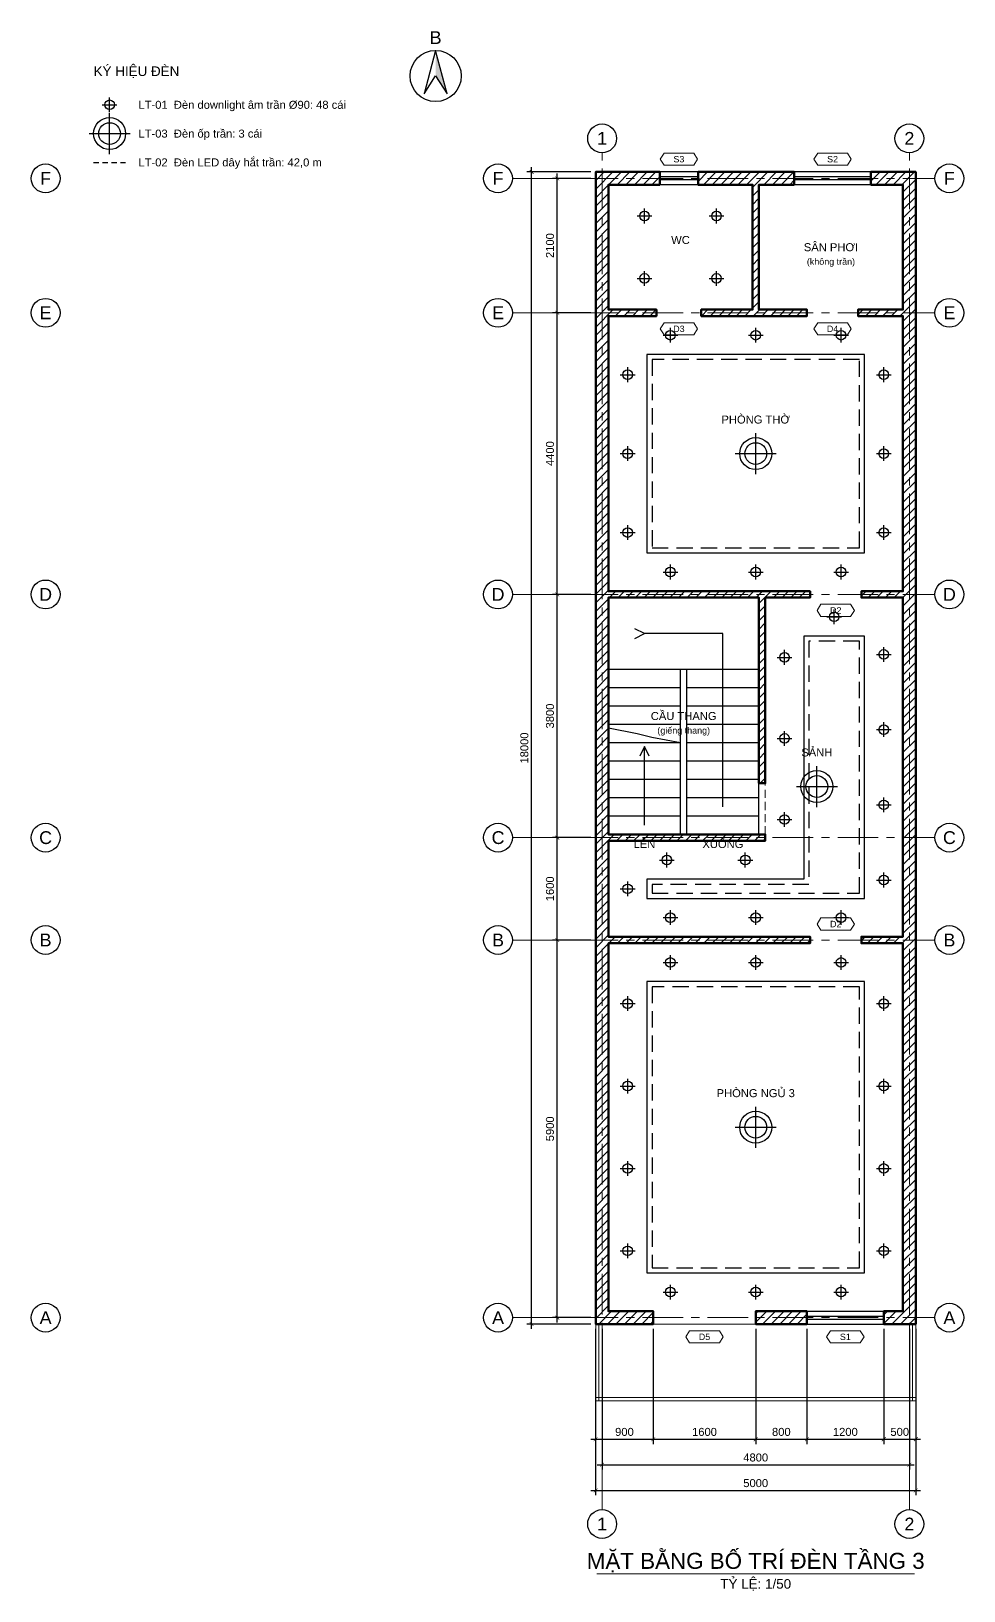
# Model space of a CAD drawing. Header units: millimetres. Extents: x -2900 to 278461, y -22074 to 20200.
# Drawn here: x 191709 to 206276, y -4168 to 20200 of the extents above; entities that cross this region are included whole.
import ezdxf
from ezdxf.enums import TextEntityAlignment as Align

# ---------------------------------------------------------------- set-up
doc = ezdxf.new("R2010")
doc.units = ezdxf.units.MM
doc.header["$LTSCALE"] = 20
for name, pattern in [('CENTER', [50.8, 31.75, -6.35, 6.35, -6.35]), ('DASHED', [19.05, 12.7, -6.35]), ('HIDDEN', [9.525, 6.35, -3.175])]:
    doc.linetypes.add(name, pattern=pattern)
for name, color, linetype, lineweight in [('A-ANNO-DIMS', 1, 'Continuous', 18), ('A-ANNO-NOTE', 7, 'Continuous', 18), ('A-ANNO-ROOM', 7, 'Continuous', 25), ('A-ANNO-SYMB', 7, 'Continuous', 25), ('A-ANNO-TEXT', 7, 'Continuous', 18), ('A-CLNG', 7, 'Continuous', 25), ('A-FLOR-LEVL', 8, 'Continuous', 18), ('A-FLOR-STRS', 6, 'Continuous', 25), ('A-GLAZ', 4, 'Continuous', 25), ('A-OPEN', 8, 'HIDDEN', 18), ('A-WALL', 7, 'Continuous', 50), ('A-WALL-PATT', 8, 'Continuous', 9), ('E-LITE', 2, 'Continuous', 25), ('E-LITE-STRP', 2, 'DASHED', 25), ('S-GRID', 1, 'CENTER', 18), ('S-GRID-IDEN', 7, 'Continuous', 25)]:
    doc.layers.add(name, color=color, linetype=linetype, lineweight=lineweight)
doc.styles.add('MCP-ARIAL', font='arial.ttf')
doc.dimstyles.new('MCP-1-50', dxfattribs={"dimscale": 50, "dimtxt": 2.5, "dimasz": 1.2, "dimexe": 1.5, "dimexo": 1.5, "dimgap": 1, "dimtad": 1, "dimdec": 0, "dimdsep": 46, "dimtxsty": 'MCP-ARIAL', "dimblk": 'ARCHTICK', "dimblk1": 'ARCHTICK', "dimblk2": 'ARCHTICK', "dimcen": 0.09, "dimdle": 1.5, "dimclrd": 256, "dimclre": 256, "dimclrt": 256, "dimadec": 0, "dimazin": 0, "dimtfac": 1, "dimtdec": 4, "dimtix": 1, "dimtmove": 2, "dimatfit": 3, "dimfxl": 1, "dimtolj": 1, "dimtzin": 0, "dimarcsym": 0})

# ---------------------------------------------------------------- blocks, each defined once
blk = doc.blocks.new('MCP_TRUC')
blk.add_circle((0, 0), 4.5)
at = {"style": 'MCP-ARIAL'}
blk.add_attdef('SO', text='', height=4, dxfattribs=at).set_placement((0, 0), align=Align.MIDDLE_CENTER)
blk = doc.blocks.new('MCP_DEN_DOWNLIGHT')
for p, q in [((-115, 0), (115, 0)), ((0, -115), (0, 115))]:
    blk.add_line(p, q)
blk.add_circle((0, 0), 75)
at = {"style": 'MCP-ARIAL', "flags": 1}
blk.add_attdef('MA', text='', height=50, dxfattribs=at).set_placement((0, -150), align=Align.MIDDLE_CENTER)
blk = doc.blocks.new('MCP_DEN_OP_TRAN')
for p, q in [((0, -320), (0, 320)), ((-320, 0), (320, 0))]:
    blk.add_line(p, q)
for radius in [250, 170]:
    blk.add_circle((0, 0), radius)
at = {"style": 'MCP-ARIAL', "flags": 1}
blk.add_attdef('MA', text='', height=50, dxfattribs=at).set_placement((0, -380), align=Align.MIDDLE_CENTER)
blk = doc.blocks.new('MCP_DEN_LED_DAY')
for p, q in [((-500, 0), (-340, 0)), ((-220, 0), (-60, 0)), ((60, 0), (220, 0)), ((340, 0), (500, 0))]:
    blk.add_line(p, q)
at = {"style": 'MCP-ARIAL', "flags": 1}
blk.add_attdef('MA', text='', height=50, dxfattribs=at).set_placement((0, -80), align=Align.MIDDLE_CENTER)
blk = doc.blocks.new('MCP_THE_LG_3')
blk.add_lwpolyline([(-5.85, 0), (-4.65, 1.9), (4.65, 1.9), (5.85, 0), (4.65, -1.9), (-4.65, -1.9)], close=True)
at = {"style": 'MCP-ARIAL'}
blk.add_attdef('MA', text='', height=2, dxfattribs=at).set_placement((0, 0), align=Align.MIDDLE_CENTER)
blk = doc.blocks.new('MCP_CUA_SO_1200_200')
for p, q in [((0, 200), (1200, 200)), ((0, 125), (1200, 125)), ((0, 75), (1200, 75)), ((0, 0), (1200, 0))]:
    blk.add_line(p, q)
at = {"style": 'MCP-ARIAL', "flags": 1}
for tag, p in [('MA', (600, -100)), ('LOAI', (600, -220)), ('RONG', (600, -340))]:
    blk.add_attdef(tag, p, '', height=80, dxfattribs=at)
blk = doc.blocks.new('MCP_CUA_SO_600_200')
for p, q in [((0, 200), (600, 200)), ((0, 125), (600, 125)), ((0, 75), (600, 75)), ((0, 0), (600, 0))]:
    blk.add_line(p, q)
at = {"style": 'MCP-ARIAL', "flags": 1}
for tag, p in [('MA', (300, -100)), ('LOAI', (300, -220)), ('RONG', (300, -340))]:
    blk.add_attdef(tag, p, '', height=80, dxfattribs=at)
blk = doc.blocks.new('_ArchTick')
at = {"color": 0, "linetype": 'ByBlock', "const_width": 0.15}
blk.add_lwpolyline([(-0.5, -0.5), (0.5, 0.5)], dxfattribs=at)
blk = doc.blocks.new('*D235')
at = {"layer": 'A-ANNO-DIMS', "lineweight": -2, "transparency": 16777216}
for p, q in [((200526, -75), (200526, -1875)), ((201426, -75), (201426, -1875)), ((200451, -1800), (201501, -1800))]:
    blk.add_line(p, q, dxfattribs=at)
at = {"layer": 'Defpoints', "color": 0, "transparency": 16777216}
for p in [(200526, 0), (201426, 0), (201426, -1800)]:
    blk.add_point(p, dxfattribs=at)
at = {"layer": 'A-ANNO-DIMS', "lineweight": -2, "transparency": 16777216, "xscale": 60, "yscale": 60, "zscale": 60, "rotation": 180}
blk.add_blockref('_ArchTick', (200526, -1800), dxfattribs=at)
at = {"layer": 'A-ANNO-DIMS', "lineweight": -2, "transparency": 16777216, "xscale": 60, "yscale": 60, "zscale": 60}
blk.add_blockref('_ArchTick', (201426, -1800), dxfattribs=at)
at = {"layer": 'A-ANNO-DIMS', "transparency": 16777216, "insert": (200976, -1686), "char_height": 125, "attachment_point": 5, "style": 'MCP-ARIAL'}
blk.add_mtext('\\A1;900', dxfattribs=at)
blk = doc.blocks.new('*D236')
at = {"layer": 'A-ANNO-DIMS', "lineweight": -2, "transparency": 16777216}
for p, q in [((201426, -75), (201426, -1875)), ((203026, -75), (203026, -1875)), ((201351, -1800), (203101, -1800))]:
    blk.add_line(p, q, dxfattribs=at)
at = {"layer": 'Defpoints', "color": 0, "transparency": 16777216}
for p in [(201426, 0), (203026, 0), (203026, -1800)]:
    blk.add_point(p, dxfattribs=at)
at = {"layer": 'A-ANNO-DIMS', "lineweight": -2, "transparency": 16777216, "xscale": 60, "yscale": 60, "zscale": 60, "rotation": 180}
blk.add_blockref('_ArchTick', (201426, -1800), dxfattribs=at)
at = {"layer": 'A-ANNO-DIMS', "lineweight": -2, "transparency": 16777216, "xscale": 60, "yscale": 60, "zscale": 60}
blk.add_blockref('_ArchTick', (203026, -1800), dxfattribs=at)
at = {"layer": 'A-ANNO-DIMS', "transparency": 16777216, "insert": (202226, -1686), "char_height": 125, "attachment_point": 5, "style": 'MCP-ARIAL'}
blk.add_mtext('\\A1;1600', dxfattribs=at)
blk = doc.blocks.new('*D237')
at = {"layer": 'A-ANNO-DIMS', "lineweight": -2, "transparency": 16777216}
for p, q in [((203026, -75), (203026, -1875)), ((203826, -75), (203826, -1875)), ((202951, -1800), (203901, -1800))]:
    blk.add_line(p, q, dxfattribs=at)
at = {"layer": 'Defpoints', "color": 0, "transparency": 16777216}
for p in [(203026, 0), (203826, 0), (203826, -1800)]:
    blk.add_point(p, dxfattribs=at)
at = {"layer": 'A-ANNO-DIMS', "lineweight": -2, "transparency": 16777216, "xscale": 60, "yscale": 60, "zscale": 60, "rotation": 180}
blk.add_blockref('_ArchTick', (203026, -1800), dxfattribs=at)
at = {"layer": 'A-ANNO-DIMS', "lineweight": -2, "transparency": 16777216, "xscale": 60, "yscale": 60, "zscale": 60}
blk.add_blockref('_ArchTick', (203826, -1800), dxfattribs=at)
at = {"layer": 'A-ANNO-DIMS', "transparency": 16777216, "insert": (203426, -1686), "char_height": 125, "attachment_point": 5, "style": 'MCP-ARIAL'}
blk.add_mtext('\\A1;800', dxfattribs=at)
blk = doc.blocks.new('*D238')
at = {"layer": 'A-ANNO-DIMS', "lineweight": -2, "transparency": 16777216}
for p, q in [((203826, -75), (203826, -1875)), ((205026, -75), (205026, -1875)), ((203751, -1800), (205101, -1800))]:
    blk.add_line(p, q, dxfattribs=at)
at = {"layer": 'Defpoints', "color": 0, "transparency": 16777216}
for p in [(203826, 0), (205026, 0), (205026, -1800)]:
    blk.add_point(p, dxfattribs=at)
at = {"layer": 'A-ANNO-DIMS', "lineweight": -2, "transparency": 16777216, "xscale": 60, "yscale": 60, "zscale": 60, "rotation": 180}
blk.add_blockref('_ArchTick', (203826, -1800), dxfattribs=at)
at = {"layer": 'A-ANNO-DIMS', "lineweight": -2, "transparency": 16777216, "xscale": 60, "yscale": 60, "zscale": 60}
blk.add_blockref('_ArchTick', (205026, -1800), dxfattribs=at)
at = {"layer": 'A-ANNO-DIMS', "transparency": 16777216, "insert": (204426, -1686), "char_height": 125, "attachment_point": 5, "style": 'MCP-ARIAL'}
blk.add_mtext('\\A1;1200', dxfattribs=at)
blk = doc.blocks.new('*D239')
at = {"layer": 'A-ANNO-DIMS', "lineweight": -2, "transparency": 16777216}
for p, q in [((205026, -75), (205026, -1875)), ((205526, -75), (205526, -1875)), ((204951, -1800), (205601, -1800))]:
    blk.add_line(p, q, dxfattribs=at)
at = {"layer": 'Defpoints', "color": 0, "transparency": 16777216}
for p in [(205026, 0), (205526, 0), (205526, -1800)]:
    blk.add_point(p, dxfattribs=at)
at = {"layer": 'A-ANNO-DIMS', "lineweight": -2, "transparency": 16777216, "xscale": 60, "yscale": 60, "zscale": 60, "rotation": 180}
blk.add_blockref('_ArchTick', (205026, -1800), dxfattribs=at)
at = {"layer": 'A-ANNO-DIMS', "lineweight": -2, "transparency": 16777216, "xscale": 60, "yscale": 60, "zscale": 60}
blk.add_blockref('_ArchTick', (205526, -1800), dxfattribs=at)
at = {"layer": 'A-ANNO-DIMS', "transparency": 16777216, "insert": (205276, -1686), "char_height": 125, "attachment_point": 5, "style": 'MCP-ARIAL'}
blk.add_mtext('\\A1;500', dxfattribs=at)
blk = doc.blocks.new('*D240')
at = {"layer": 'A-ANNO-DIMS', "lineweight": -2, "transparency": 16777216}
for p, q in [((200626, -75), (200626, -2275)), ((205426, -75), (205426, -2275)), ((200551, -2200), (205501, -2200))]:
    blk.add_line(p, q, dxfattribs=at)
at = {"layer": 'Defpoints', "color": 0, "transparency": 16777216}
for p in [(200626, 0), (205426, 0), (205426, -2200)]:
    blk.add_point(p, dxfattribs=at)
at = {"layer": 'A-ANNO-DIMS', "lineweight": -2, "transparency": 16777216, "xscale": 60, "yscale": 60, "zscale": 60, "rotation": 180}
blk.add_blockref('_ArchTick', (200626, -2200), dxfattribs=at)
at = {"layer": 'A-ANNO-DIMS', "lineweight": -2, "transparency": 16777216, "xscale": 60, "yscale": 60, "zscale": 60}
blk.add_blockref('_ArchTick', (205426, -2200), dxfattribs=at)
at = {"layer": 'A-ANNO-DIMS', "transparency": 16777216, "insert": (203026, -2086), "char_height": 125, "attachment_point": 5, "style": 'MCP-ARIAL'}
blk.add_mtext('\\A1;4800', dxfattribs=at)
blk = doc.blocks.new('*D241')
at = {"layer": 'A-ANNO-DIMS', "lineweight": -2, "transparency": 16777216}
for p, q in [((200526, -75), (200526, -2675)), ((205526, -75), (205526, -2675)), ((200451, -2600), (205601, -2600))]:
    blk.add_line(p, q, dxfattribs=at)
at = {"layer": 'Defpoints', "color": 0, "transparency": 16777216}
for p in [(200526, 0), (205526, 0), (205526, -2600)]:
    blk.add_point(p, dxfattribs=at)
at = {"layer": 'A-ANNO-DIMS', "lineweight": -2, "transparency": 16777216, "xscale": 60, "yscale": 60, "zscale": 60, "rotation": 180}
blk.add_blockref('_ArchTick', (200526, -2600), dxfattribs=at)
at = {"layer": 'A-ANNO-DIMS', "lineweight": -2, "transparency": 16777216, "xscale": 60, "yscale": 60, "zscale": 60}
blk.add_blockref('_ArchTick', (205526, -2600), dxfattribs=at)
at = {"layer": 'A-ANNO-DIMS', "transparency": 16777216, "insert": (203026, -2486), "char_height": 125, "attachment_point": 5, "style": 'MCP-ARIAL'}
blk.add_mtext('\\A1;5000', dxfattribs=at)
blk = doc.blocks.new('*D242')
at = {"layer": 'A-ANNO-DIMS', "lineweight": -2, "transparency": 16777216}
for p, q in [((200451, 6000), (199851, 6000)), ((199926, 25), (199926, 6075)), ((200451, 100), (199851, 100))]:
    blk.add_line(p, q, dxfattribs=at)
at = {"layer": 'Defpoints', "color": 0, "transparency": 16777216}
for p in [(199926, 6000), (200526, 6000), (200526, 100)]:
    blk.add_point(p, dxfattribs=at)
at = {"layer": 'A-ANNO-DIMS', "lineweight": -2, "transparency": 16777216, "xscale": 60, "yscale": 60, "zscale": 60}
for p, rotation in [((199926, 6000), 90), ((199926, 100), 270)]:
    blk.add_blockref('_ArchTick', p, dxfattribs=dict(at, rotation=rotation))
at = {"layer": 'A-ANNO-DIMS', "transparency": 16777216, "insert": (199813, 3050), "char_height": 125, "attachment_point": 5, "rotation": 90, "style": 'MCP-ARIAL'}
blk.add_mtext('\\A1;5900', dxfattribs=at)
blk = doc.blocks.new('*D243')
at = {"layer": 'A-ANNO-DIMS', "lineweight": -2, "transparency": 16777216}
for p, q in [((200451, 7600), (199851, 7600)), ((199926, 5925), (199926, 7675)), ((200451, 6000), (199851, 6000))]:
    blk.add_line(p, q, dxfattribs=at)
at = {"layer": 'Defpoints', "color": 0, "transparency": 16777216}
for p in [(199926, 7600), (200526, 7600), (200526, 6000)]:
    blk.add_point(p, dxfattribs=at)
at = {"layer": 'A-ANNO-DIMS', "lineweight": -2, "transparency": 16777216, "xscale": 60, "yscale": 60, "zscale": 60}
for p, rotation in [((199926, 7600), 90), ((199926, 6000), 270)]:
    blk.add_blockref('_ArchTick', p, dxfattribs=dict(at, rotation=rotation))
at = {"layer": 'A-ANNO-DIMS', "transparency": 16777216, "insert": (199813, 6800), "char_height": 125, "attachment_point": 5, "rotation": 90, "style": 'MCP-ARIAL'}
blk.add_mtext('\\A1;1600', dxfattribs=at)
blk = doc.blocks.new('*D244')
at = {"layer": 'A-ANNO-DIMS', "lineweight": -2, "transparency": 16777216}
for p, q in [((199926, 7525), (199926, 11475)), ((200451, 11400), (199851, 11400)), ((200451, 7600), (199851, 7600))]:
    blk.add_line(p, q, dxfattribs=at)
at = {"layer": 'Defpoints', "color": 0, "transparency": 16777216}
for p in [(199926, 11400), (200526, 11400), (200526, 7600)]:
    blk.add_point(p, dxfattribs=at)
at = {"layer": 'A-ANNO-DIMS', "lineweight": -2, "transparency": 16777216, "xscale": 60, "yscale": 60, "zscale": 60}
for p, rotation in [((199926, 11400), 90), ((199926, 7600), 270)]:
    blk.add_blockref('_ArchTick', p, dxfattribs=dict(at, rotation=rotation))
at = {"layer": 'A-ANNO-DIMS', "transparency": 16777216, "insert": (199813, 9500), "char_height": 125, "attachment_point": 5, "rotation": 90, "style": 'MCP-ARIAL'}
blk.add_mtext('\\A1;3800', dxfattribs=at)
blk = doc.blocks.new('*D245')
at = {"layer": 'A-ANNO-DIMS', "lineweight": -2, "transparency": 16777216}
for p, q in [((199926, 11325), (199926, 15875)), ((200451, 15800), (199851, 15800)), ((200451, 11400), (199851, 11400))]:
    blk.add_line(p, q, dxfattribs=at)
at = {"layer": 'Defpoints', "color": 0, "transparency": 16777216}
for p in [(199926, 15800), (200526, 15800), (200526, 11400)]:
    blk.add_point(p, dxfattribs=at)
at = {"layer": 'A-ANNO-DIMS', "lineweight": -2, "transparency": 16777216, "xscale": 60, "yscale": 60, "zscale": 60}
for p, rotation in [((199926, 15800), 90), ((199926, 11400), 270)]:
    blk.add_blockref('_ArchTick', p, dxfattribs=dict(at, rotation=rotation))
at = {"layer": 'A-ANNO-DIMS', "transparency": 16777216, "insert": (199813, 13600), "char_height": 125, "attachment_point": 5, "rotation": 90, "style": 'MCP-ARIAL'}
blk.add_mtext('\\A1;4400', dxfattribs=at)
blk = doc.blocks.new('*D246')
at = {"layer": 'A-ANNO-DIMS', "lineweight": -2, "transparency": 16777216}
for p, q in [((200451, 17900), (199851, 17900)), ((199926, 15725), (199926, 17975)), ((200451, 15800), (199851, 15800))]:
    blk.add_line(p, q, dxfattribs=at)
at = {"layer": 'Defpoints', "color": 0, "transparency": 16777216}
for p in [(199926, 17900), (200526, 17900), (200526, 15800)]:
    blk.add_point(p, dxfattribs=at)
at = {"layer": 'A-ANNO-DIMS', "lineweight": -2, "transparency": 16777216, "xscale": 60, "yscale": 60, "zscale": 60}
for p, rotation in [((199926, 17900), 90), ((199926, 15800), 270)]:
    blk.add_blockref('_ArchTick', p, dxfattribs=dict(at, rotation=rotation))
at = {"layer": 'A-ANNO-DIMS', "transparency": 16777216, "insert": (199813, 16850), "char_height": 125, "attachment_point": 5, "rotation": 90, "style": 'MCP-ARIAL'}
blk.add_mtext('\\A1;2100', dxfattribs=at)
blk = doc.blocks.new('*D247')
at = {"layer": 'A-ANNO-DIMS', "lineweight": -2, "transparency": 16777216}
for p, q in [((199526, -75), (199526, 18075)), ((200451, 18000), (199451, 18000)), ((200451, 0), (199451, 0))]:
    blk.add_line(p, q, dxfattribs=at)
at = {"layer": 'Defpoints', "color": 0, "transparency": 16777216}
for p in [(199526, 18000), (200526, 18000), (200526, 0)]:
    blk.add_point(p, dxfattribs=at)
at = {"layer": 'A-ANNO-DIMS', "lineweight": -2, "transparency": 16777216, "xscale": 60, "yscale": 60, "zscale": 60}
for p, rotation in [((199526, 18000), 90), ((199526, 0), 270)]:
    blk.add_blockref('_ArchTick', p, dxfattribs=dict(at, rotation=rotation))
at = {"layer": 'A-ANNO-DIMS', "transparency": 16777216, "insert": (199413, 9000), "char_height": 125, "attachment_point": 5, "rotation": 90, "style": 'MCP-ARIAL'}
blk.add_mtext('\\A1;18000', dxfattribs=at)
blk = doc.blocks.new('MCP_HUONG_BAC')
blk.add_hatch(color=256).paths.add_polyline_path([(0, 8), (0, 0), (3.6, -5.6)], flags=16)
blk.add_lwpolyline([(0, 8), (-3.6, -5.6), (0, 0), (3.6, -5.6)], close=True)
blk.add_circle((0, 0), 8)
at = {"style": 'MCP-ARIAL'}
blk.add_attdef('KY_HIEU', text='', height=4, dxfattribs=at).set_placement((0, 12), align=Align.MIDDLE_CENTER)

msp = doc.modelspace()

# ---------------------------------------------------------------- hatches: boundary and pattern name
at = {"layer": 'A-WALL-PATT'}
h = msp.add_hatch(dxfattribs=at)
h.set_pattern_fill('ANSI31', color=256, scale=30, style=0)
h.paths.add_polyline_path([(204826.405, 18000), (204826.405, 17800), (205326.405, 17800), (205326.405, 15850), (204626.405, 15850), (204626.405, 15750), (205326.405, 15750), (205326.405, 11450), (204676.405, 11450), (204676.405, 11350), (205326.405, 11350), (205326.405, 6050), (204676.405, 6050), (204676.405, 5950), (205326.405, 5950), (205326.405, 200), (205026.405, 200), (205026.405, 0), (205526.405, 0), (205526.405, 18000)], flags=16)
h.paths.add_polyline_path([(203626.405, 17800), (203626.405, 18000), (202126.405, 18000), (202126.405, 17800), (202976.405, 17800), (202976.405, 15850), (202176.405, 15850), (202176.405, 15750), (203826.405, 15750), (203826.405, 15850), (203076.405, 15850), (203076.405, 17800)], flags=16)
h.paths.add_polyline_path([(201526.405, 17800), (201526.405, 18000), (200526.405, 18000), (200526.405, 0), (201426.405, 0), (201426.405, 200), (200726.405, 200), (200726.405, 5950), (203876.405, 5950), (203876.405, 6050), (200726.405, 6050), (200726.405, 7550), (203176.405, 7550), (203176.405, 7650), (200726.405, 7650), (200726.405, 11350), (203076.405, 11350), (203076.405, 8450), (203176.405, 8450), (203176.405, 11350), (203876.405, 11350), (203876.405, 11450), (200726.405, 11450), (200726.405, 15750), (201476.405, 15750), (201476.405, 15850), (200726.405, 15850), (200726.405, 17800)], flags=16)
h.paths.add_polyline_path([(203826.405, 0), (203826.405, 200), (203026.405, 200), (203026.405, 0)], flags=16)

# ---------------------------------------------------------------- linework, layer by layer
at = {"layer": 'A-ANNO-TEXT'}
msp.add_line((200543.91, -3905), (205508.91, -3905), dxfattribs=at)
at = {"layer": 'A-CLNG'}
for points in [[(204726.41, 15150), (201326.41, 15150), (201326.41, 12050), (204726.41, 12050)], [(203776.41, 6950), (201326.41, 6950), (201326.41, 6650), (204726.41, 6650), (204726.41, 10750), (203776.41, 10750)], [(204726.41, 5350), (201326.41, 5350), (201326.41, 800), (204726.41, 800)]]:
    msp.add_lwpolyline(points, close=True, dxfattribs=at)
at = {"layer": 'A-FLOR-LEVL'}
for p, q in [((200576.405, 0), (200576.405, -1200)), ((205476.405, -1200), (205476.405, 0)), ((200526.405, -1150), (205526.405, -1150))]:
    msp.add_line(p, q, dxfattribs=at)
msp.add_lwpolyline([(200526.405, -1200), (205526.405, -1200), (205526.405, 0), (200526.405, 0)], close=True, dxfattribs=at)
at = {"layer": 'A-FLOR-STRS'}
for p, q in [((203076.405, 10225), (200726.405, 10225)), ((201851.405, 7650), (201851.405, 10225)), ((201951.405, 7650), (201951.405, 10225)), ((201851.405, 9938.888889), (200726.405, 9938.888889)), ((203076.405, 9938.888889), (201951.405, 9938.888889)), ((201851.405, 9652.777778), (200726.405, 9652.777778)), ((203076.405, 9652.777778), (201951.405, 9652.777778)), ((201851.405, 9366.666667), (200726.405, 9366.666667)), ((203076.405, 9366.666667), (201951.405, 9366.666667)), ((201851.405, 9080.555556), (200726.405, 9080.555556)), ((203076.405, 9080.555556), (201951.405, 9080.555556)), ((201851.405, 8794.444444), (200726.405, 8794.444444)), ((203076.405, 8794.444444), (201951.405, 8794.444444)), ((201851.405, 8508.333333), (200726.405, 8508.333333)), ((203076.405, 8508.333333), (201951.405, 8508.333333)), ((201851.405, 8222.222222), (200726.405, 8222.222222)), ((203076.405, 8222.222222), (201951.405, 8222.222222)), ((201851.405, 7936.111111), (200726.405, 7936.111111)), ((203076.405, 7936.111111), (201951.405, 7936.111111)), ((203076.405, 7650), (201951.405, 7650))]:
    msp.add_line(p, q, dxfattribs=at)
msp.add_lwpolyline([(203076.405, 7650), (203076.405, 11350), (200726.405, 11350), (200726.405, 7650)], close=True, dxfattribs=at)
for points in [[(201138.905, 10712.5), (201288.905, 10787.5), (201138.905, 10862.5)], [(202513.905, 8079.166667), (202513.905, 10787.5), (201288.905, 10787.5)], [(201851.405, 9080.555556), (201401.405, 9166.388889), (201176.405, 9223.611111), (200726.405, 9309.444444)], [(201363.905, 8873.333333), (201288.905, 9023.333333), (201213.905, 8873.333333)], [(201288.905, 7793.055556), (201288.905, 9023.333333)]]:
    msp.add_lwpolyline(points, dxfattribs=at)
at = {"layer": 'A-OPEN'}
for p, q in [((203076.405, 7650), (203076.405, 8450)), ((203176.405, 7650), (203176.405, 8450))]:
    msp.add_line(p, q, dxfattribs=at)
at = {"layer": 'A-WALL'}
for points in [[(201526.405, 17800), (201526.405, 18000), (200526.405, 18000), (200526.405, 0), (201426.405, 0), (201426.405, 200), (200726.405, 200), (200726.405, 5950), (203876.405, 5950), (203876.405, 6050), (200726.405, 6050), (200726.405, 7550), (203176.405, 7550), (203176.405, 7650), (200726.405, 7650), (200726.405, 11350), (203076.405, 11350), (203076.405, 8450), (203176.405, 8450), (203176.405, 11350), (203876.405, 11350), (203876.405, 11450), (200726.405, 11450), (200726.405, 15750), (201476.405, 15750), (201476.405, 15850), (200726.405, 15850), (200726.405, 17800)], [(203626.405, 17800), (203626.405, 18000), (202126.405, 18000), (202126.405, 17800), (202976.405, 17800), (202976.405, 15850), (202176.405, 15850), (202176.405, 15750), (203826.405, 15750), (203826.405, 15850), (203076.405, 15850), (203076.405, 17800)], [(204826.405, 18000), (204826.405, 17800), (205326.405, 17800), (205326.405, 15850), (204626.405, 15850), (204626.405, 15750), (205326.405, 15750), (205326.405, 11450), (204676.405, 11450), (204676.405, 11350), (205326.405, 11350), (205326.405, 6050), (204676.405, 6050), (204676.405, 5950), (205326.405, 5950), (205326.405, 200), (205026.405, 200), (205026.405, 0), (205526.405, 0), (205526.405, 18000)], [(203826.405, 0), (203826.405, 200), (203026.405, 200), (203026.405, 0)]]:
    msp.add_lwpolyline(points, close=True, dxfattribs=at)
at = {"layer": 'E-LITE-STRP'}
for points in [[(204646.41, 15070), (201406.41, 15070), (201406.41, 12130), (204646.41, 12130)], [(203856.41, 6870), (201406.41, 6870), (201406.41, 6730), (204646.41, 6730), (204646.41, 10670), (203856.41, 10670)], [(204646.41, 5270), (201406.41, 5270), (201406.41, 880), (204646.41, 880)]]:
    msp.add_lwpolyline(points, close=True, dxfattribs=at)
at = {"layer": 'S-GRID'}
for p, q in [((200626.405, -2900), (200626.405, 18300)), ((205426.405, -2900), (205426.405, 18300)), ((199226.405, 17900), (205826.405, 17900)), ((199226.405, 15800), (205826.405, 15800)), ((199226.405, 11400), (205826.405, 11400)), ((199226.405, 7600), (205826.405, 7600)), ((199226.405, 6000), (205826.405, 6000)), ((199226.405, 100), (205826.405, 100))]:
    msp.add_line(p, q, dxfattribs=at)

# ---------------------------------------------------------------- block references
at = {"layer": 'A-ANNO-SYMB', "xscale": 50, "yscale": 50, "zscale": 50}
msp.add_blockref('MCP_HUONG_BAC', (198026.41, 19500), dxfattribs=at).add_auto_attribs({'KY_HIEU': 'B'})
at = {"layer": 'A-ANNO-TEXT', "xscale": 50, "yscale": 50, "zscale": 50}
for p, values in [((201826.41, 18200), {'MA': 'S3'}), ((204226.41, 18200), {'MA': 'S2'}), ((201826.41, 15550), {'MA': 'D3'}), ((204226.41, 15550), {'MA': 'D4'}), ((204276.41, 11150), {'MA': 'D2'}), ((204276.41, 6250), {'MA': 'D2'}), ((202226.41, -200), {'MA': 'D5'}), ((204426.41, -200), {'MA': 'S1'})]:
    msp.add_blockref('MCP_THE_LG_3', p, dxfattribs=at).add_auto_attribs(values)
at = {"layer": 'A-GLAZ', "rotation": 180}
for name, p in [('MCP_CUA_SO_600_200', (202126.405, 18000)), ('MCP_CUA_SO_1200_200', (204826.405, 18000))]:
    msp.add_blockref(name, p, dxfattribs=at)
at = {"layer": 'A-GLAZ'}
msp.add_blockref('MCP_CUA_SO_1200_200', (203826.405, 0), dxfattribs=at)
at = {"layer": 'E-LITE'}
for name, p in [('MCP_DEN_DOWNLIGHT', (192934.42, 19050)), ('MCP_DEN_OP_TRAN', (192934.42, 18600)), ('MCP_DEN_DOWNLIGHT', (201288.91, 17312.5)), ('MCP_DEN_DOWNLIGHT', (202413.91, 17312.5)), ('MCP_DEN_DOWNLIGHT', (201288.91, 16337.5)), ('MCP_DEN_DOWNLIGHT', (202413.91, 16337.5)), ('MCP_DEN_DOWNLIGHT', (201693.07, 15450)), ('MCP_DEN_DOWNLIGHT', (203026.41, 15450)), ('MCP_DEN_DOWNLIGHT', (204359.74, 15450)), ('MCP_DEN_DOWNLIGHT', (201026.41, 14833.33)), ('MCP_DEN_DOWNLIGHT', (205026.41, 14833.33)), ('MCP_DEN_OP_TRAN', (203026.41, 13600)), ('MCP_DEN_DOWNLIGHT', (201026.41, 13600)), ('MCP_DEN_DOWNLIGHT', (205026.41, 13600)), ('MCP_DEN_DOWNLIGHT', (201026.41, 12366.67)), ('MCP_DEN_DOWNLIGHT', (205026.41, 12366.67)), ('MCP_DEN_DOWNLIGHT', (201693.07, 11750)), ('MCP_DEN_DOWNLIGHT', (203026.41, 11750)), ('MCP_DEN_DOWNLIGHT', (204359.74, 11750)), ('MCP_DEN_DOWNLIGHT', (204251.41, 11050)), ('MCP_DEN_DOWNLIGHT', (203476.41, 10416.67)), ('MCP_DEN_DOWNLIGHT', (205026.41, 10462.5)), ('MCP_DEN_DOWNLIGHT', (203476.41, 9150)), ('MCP_DEN_DOWNLIGHT', (205026.41, 9287.5)), ('MCP_DEN_OP_TRAN', (203981.53, 8398.38)), ('MCP_DEN_DOWNLIGHT', (205026.41, 8112.5)), ('MCP_DEN_DOWNLIGHT', (203476.41, 7883.33)), ('MCP_DEN_DOWNLIGHT', (201638.91, 7250)), ('MCP_DEN_DOWNLIGHT', (202863.91, 7250)), ('MCP_DEN_DOWNLIGHT', (201026.41, 6800)), ('MCP_DEN_DOWNLIGHT', (205026.41, 6937.5)), ('MCP_DEN_DOWNLIGHT', (201693.07, 6350)), ('MCP_DEN_DOWNLIGHT', (203026.41, 6350)), ('MCP_DEN_DOWNLIGHT', (204359.74, 6350)), ('MCP_DEN_DOWNLIGHT', (201693.07, 5650)), ('MCP_DEN_DOWNLIGHT', (203026.41, 5650)), ('MCP_DEN_DOWNLIGHT', (204359.74, 5650)), ('MCP_DEN_DOWNLIGHT', (201026.41, 5006.25)), ('MCP_DEN_DOWNLIGHT', (205026.41, 5006.25)), ('MCP_DEN_DOWNLIGHT', (201026.41, 3718.75)), ('MCP_DEN_DOWNLIGHT', (205026.41, 3718.75)), ('MCP_DEN_OP_TRAN', (203026.41, 3075)), ('MCP_DEN_DOWNLIGHT', (201026.41, 2431.25)), ('MCP_DEN_DOWNLIGHT', (205026.41, 2431.25)), ('MCP_DEN_DOWNLIGHT', (201026.41, 1143.75)), ('MCP_DEN_DOWNLIGHT', (205026.41, 1143.75)), ('MCP_DEN_DOWNLIGHT', (201693.07, 500)), ('MCP_DEN_DOWNLIGHT', (203026.41, 500)), ('MCP_DEN_DOWNLIGHT', (204359.74, 500))]:
    msp.add_blockref(name, p, dxfattribs=at)
at = {"layer": 'E-LITE-STRP', "xscale": 0.5, "yscale": 0.5, "zscale": 0.5}
msp.add_blockref('MCP_DEN_LED_DAY', (192934.42, 18150), dxfattribs=at)
at = {"layer": 'S-GRID-IDEN', "xscale": 50, "yscale": 50, "zscale": 50}
for p, values in [((200626.41, 18525), {'SO': '1'}), ((205426.41, 18525), {'SO': '2'}), ((191934.42, 17900), {'SO': 'F'}), ((199001.41, 17900), {'SO': 'F'}), ((206051.41, 17900), {'SO': 'F'}), ((191934.42, 15800), {'SO': 'E'}), ((199001.41, 15800), {'SO': 'E'}), ((206051.41, 15800), {'SO': 'E'}), ((191934.42, 11400), {'SO': 'D'}), ((199001.41, 11400), {'SO': 'D'}), ((206051.41, 11400), {'SO': 'D'}), ((191934.42, 7600), {'SO': 'C'}), ((199001.41, 7600), {'SO': 'C'}), ((206051.41, 7600), {'SO': 'C'}), ((191934.42, 6000), {'SO': 'B'}), ((199001.41, 6000), {'SO': 'B'}), ((206051.41, 6000), {'SO': 'B'}), ((191934.42, 100), {'SO': 'A'}), ((199001.41, 100), {'SO': 'A'}), ((206051.41, 100), {'SO': 'A'}), ((200626.41, -3125), {'SO': '1'}), ((205426.41, -3125), {'SO': '2'})]:
    msp.add_blockref('MCP_TRUC', p, dxfattribs=at).add_auto_attribs(values)

# ---------------------------------------------------------------- texts
at = {"layer": 'A-ANNO-NOTE', "style": 'MCP-ARIAL'}
for s, p in [('LT-01  Đèn downlight âm trần Ø90: 48 cái', (193384.42, 19050)), ('LT-03  Đèn ốp trần: 3 cái', (193384.42, 18600)), ('LT-02  Đèn LED dây hắt trần: 42,0 m', (193384.42, 18150))]:
    msp.add_text(s, height=125, dxfattribs=at).set_placement(p, align=Align.MIDDLE_LEFT)
for s, p in [('(không trần)', (204201.41, 16600)), ('(giếng thang)', (201901.41, 9275))]:
    msp.add_text(s, height=100, dxfattribs=at).set_placement(p, align=Align.MIDDLE_CENTER)
at = {"layer": 'A-ANNO-ROOM', "style": 'MCP-ARIAL'}
for s, p in [('WC', (201851.41, 16937.5)), ('SÂN PHƠI', (204201.41, 16825)), ('PHÒNG THỜ', (203026.41, 14132.5)), ('CẦU THANG', (201901.41, 9500)), ('SẢNH', (203981.53, 8930.88)), ('PHÒNG NGỦ 3', (203026.41, 3607.5))]:
    msp.add_text(s, height=125, dxfattribs=at).set_placement(p, align=Align.MIDDLE_CENTER)
at = {"layer": 'A-ANNO-TEXT', "style": 'MCP-ARIAL'}
msp.add_text('KÝ HIỆU ĐÈN', height=150, dxfattribs=at).set_placement((192684.42, 19500))
for s, p in [('LÊN', (201288.905, 7500)), ('XUỐNG', (202513.905, 7500))]:
    msp.add_text(s, height=125, dxfattribs=at).set_placement(p, align=Align.MIDDLE_CENTER)
for s, height, p in [('MẶT BẰNG BỐ TRÍ ĐÈN TẦNG 3', 250, (203026.41, -3825)), ('TỶ LỆ: 1/50', 150, (203026.41, -4135))]:
    msp.add_text(s, height=height, dxfattribs=at).set_placement(p, align=Align.CENTER)

# ---------------------------------------------------------------- dimensions: what is measured, and where the dimension line sits
at = {"layer": 'A-ANNO-DIMS'}
for base, p1, p2, picture, middle in [((199526.405, 18000), (200526.405, 0), (200526.405, 18000), '*D247', (199412.583377, 9000)), ((199926.405, 17900), (200526.405, 15800), (200526.405, 17900), '*D246', (199812.583377, 16850)), ((199926.405, 15800), (200526.405, 11400), (200526.405, 15800), '*D245', (199812.583377, 13600)), ((199926.405, 11400), (200526.405, 7600), (200526.405, 11400), '*D244', (199812.540744, 9500)), ((199926.405, 7600), (200526.405, 6000), (200526.405, 7600), '*D243', (199812.583377, 6800)), ((199926.405, 6000), (200526.405, 100), (200526.405, 6000), '*D242', (199812.583377, 3050))]:
    dim = msp.add_linear_dim(base=base, p1=p1, p2=p2, angle=90, dimstyle='MCP-1-50', dxfattribs=at)
    dim.commit()
    dim.dimension.update_dxf_attribs({"geometry": picture, "text_midpoint": middle})
for base, p1, p2, picture, middle in [((201426.405, -1800), (200526.405, 0), (201426.405, 0), '*D235', (200976.405, -1686.178377)), ((205526.405, -2600), (200526.405, 0), (205526.405, 0), '*D241', (203026.405, -2486.178377)), ((205426.405, -2200), (200626.405, 0), (205426.405, 0), '*D240', (203026.405, -2086.178377)), ((203026.405, -1800), (201426.405, 0), (203026.405, 0), '*D236', (202226.405, -1686.178377)), ((203826.405, -1800), (203026.405, 0), (203826.405, 0), '*D237', (203426.405, -1686.178377)), ((205026.405, -1800), (203826.405, 0), (205026.405, 0), '*D238', (204426.405, -1686.178377)), ((205526.405, -1800), (205026.405, 0), (205526.405, 0), '*D239', (205276.405, -1686.178377))]:
    dim = msp.add_linear_dim(base=base, p1=p1, p2=p2, dimstyle='MCP-1-50', dxfattribs=at)
    dim.commit()
    dim.dimension.update_dxf_attribs({"geometry": picture, "text_midpoint": middle})

doc.saveas('drawing.dxf')
